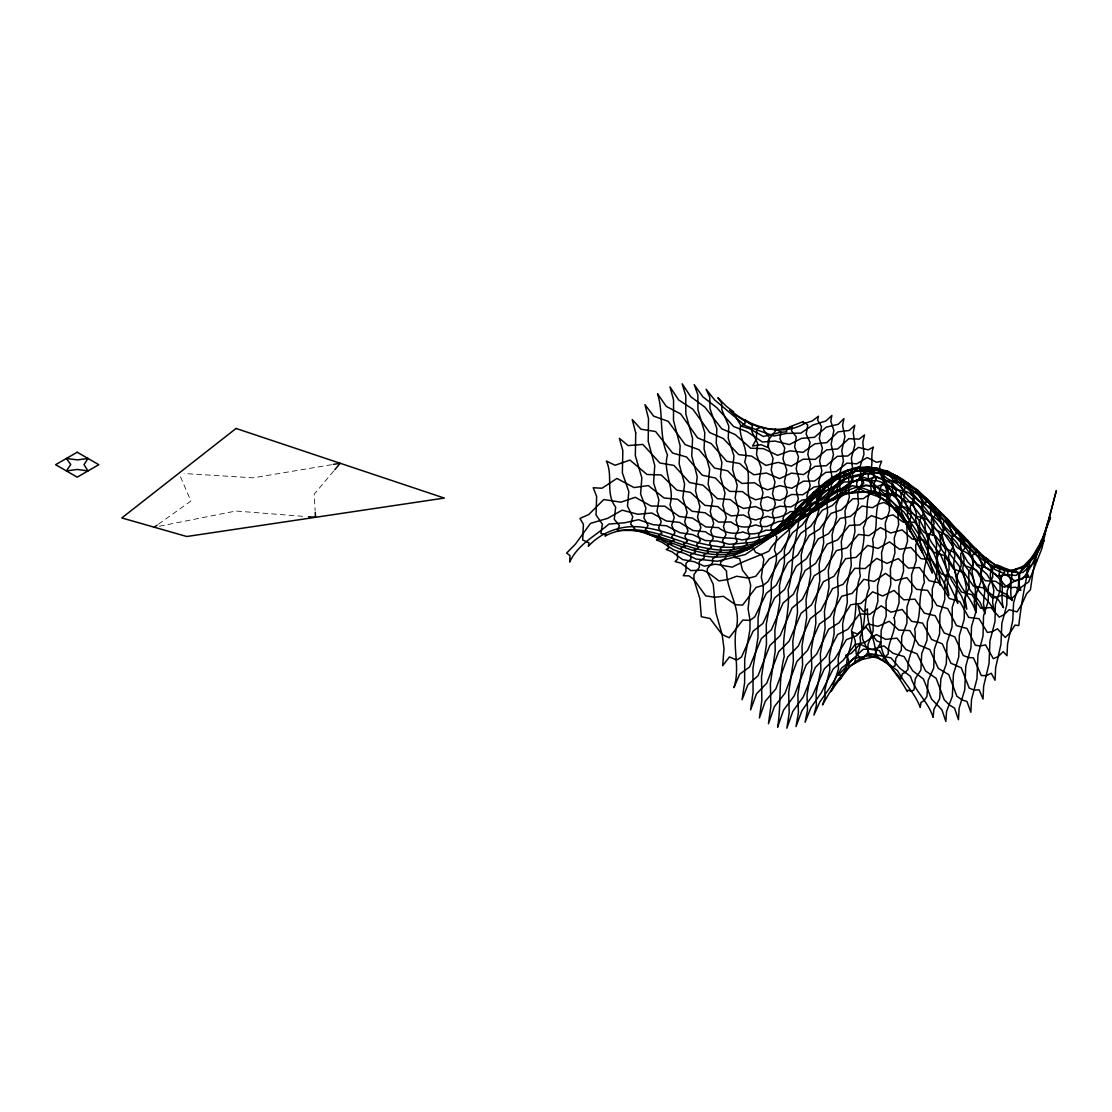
<?xml version="1.0" encoding="UTF-8"?>
<svg xmlns="http://www.w3.org/2000/svg" width="1112" height="1112" viewBox="0 0 1112 1112"><rect width="100%" height="100%" fill="white"/><g stroke="black" fill="none" stroke-linecap="round" stroke-linejoin="round"><path stroke-width="0.75" stroke-dasharray="5 3.75" d="M333.683 471.002L314.196 494.228L315.155 510.7M158.516 524.197L190.903 501.025L179.602 474.741M159.391 526.212L235.855 511.033L305.147 516.482M331.668 464.691L253.3 477.826L184.133 473.517"/><path stroke-width="1.5" d="M334.768 469.723L340.189 463.273L333.378 464.413M154.29 527.227L157.112 525.212M308.608 516.746L315.544 517.288L315.252 512.354M894.145 617.785C897.301 630.921 887.487 641.096 888.279 653.8L881.816 660.194L873.365 654.773L853.349 658.596L838.42 675.151L841.158 675.081L841.395 676.749L830.692 691.636L833.333 687.869L833.374 684.297L838.434 669.215L838.212 658.443L843.077 638.705L842.632 623.929L847.316 602.482L846.705 586.33L851.25 565.535L850.527 550.037L854.961 531.689L854.155 518.373L858.506 503.694L857.686 493.547L861.981 483.303L861.188 476.812L865.428 471.252L864.649 468.458L866.776 467.04C877.841 468.152 856.004 465.9 852.751 468.791C843.494 470.584 835.432 475.505 827.648 480.592C800.07 501.29 779.985 531.661 749.196 547.813C709.873 567.843 671.259 538.653 633.506 529.965L635.188 530.493L617.313 530.41L619.481 525.615L614.269 519.332L615.659 507.086C604.984 493.255 613.476 475.922 606.346 461.049L615.117 465.247L629.948 460.076L647.031 474.504L661.181 474.935L676.902 490.156L690.413 492.296L704.883 505.348L717.81 506.627L724.816 512.396L731.154 515.898L743.497 514.939L749.933 518.428L755.771 519.943L767.572 516.343C775.606 519.832 783.654 516.149 790.326 511.589C802.558 512.813 810.161 501.248 821.837 499.997C830.539 491.907 842.507 491.963 852.251 485.722C895.549 492.213 915.468 537.805 932.301 573.125C931.078 558.891 922.515 543.226 932.203 529.896L931.356 519.638L935.359 515.231L934.344 509.338L936.304 508.907L938.208 510.172C926.143 496.883 911.687 485.166 895.257 477.826C879.648 470.265 863.44 472.822 847.566 477.507C839.06 484.443 828.565 487.973 820.809 495.841C815.638 504.751 804.879 507.809 799.862 516.927C792.036 530.577 776.496 536.999 768.92 551.163C756.758 556.792 744.136 560.74 732.252 567.162L715.655 564.187L704.202 566.133L694.319 561.755L682.587 559.572L672.162 551.872L666.199 549.467L668.576 548.299L667.645 544.477L671.968 544.088L670.355 541.433L674.164 540.446L671.759 536.47L674.984 532.815L671.69 525.309L674.275 517.469L669.98 504.737C675.179 487.82 662.543 472.169 667.506 454.919C658.61 435.223 663.836 413.803 657.567 393.759L666.255 406.38L680.669 413.928L697.53 437.822L711.207 443.591L726.706 461.244L739.744 463.537L747.25 470.376L753.992 474.782L766.446 473.017L779.582 478.619L791.508 473.114L803.615 474.588L815.068 466.331L826.299 465.733L837.322 456.309L847.775 456.003L858.436 447.372L868.222 449.86L873.462 447.066C869.64 456.142 874.852 466.54 868.18 474.935L868.402 478.994L878.549 496.772C911.812 514.564 924.781 553.289 940.432 585.246C938.764 573.194 937.541 560.948 936.151 548.883C938.361 540.237 930.73 532.064 934.136 523.502L930.424 511.701L931.606 508.114L927.839 500.747L929.006 500.775L927.116 498.704L925.17 498.412L926.268 502.582L922.321 505.376L923.294 513.786L919.193 521.361L919.999 533.649L915.676 545.227L916.191 560.559L911.604 574.793L911.826 591.751L907.003 606.679L906.905 623.304L901.79 636.398L901.304 650.172L895.883 658.304L894.979 666.046L892.088 666.783L878.897 658.137L875.978 653.925C874.824 638.566 866.596 624.61 867.471 608.917L863.44 611.656L858.033 605.081L861.174 619.023L862.648 639.094L868.555 651.771L869.542 656.956C880.773 656.469 888.863 664.628 897.495 670.619C904.32 683.435 915.343 693.721 920.222 707.454L921.014 702.395L923.961 700.699L926.908 696.529L928.159 680.419L933.677 668.242L934.427 649.005L939.598 634.048L939.932 614.477L944.741 599.646L944.63 581.923L949.106 569.525L948.661 555.208L952.901 546.868L952.178 537.026L956.209 533.885L955.264 529.034L957.21 529.548C975.724 547.604 994.072 573.945 1022.734 572.555L1036.787 560.629L1034.702 559.253L1034.799 554.346L1023.387 566.286L1008.751 571.582C988.832 567.162 972.917 553.554 959.559 538.806C948.856 533.607 943.323 522.779 933.385 516.732C923.294 513.688 918.693 500.344 906.572 501.846L896.328 494.715L890.781 494.548L885.041 496.133L874.671 492.491L869.028 494.645L863.246 498.704L852.862 498.746L841.367 509.88L831.039 513.396L819.502 529.131L809.286 535.414L797.735 554.999L787.685 562.95L776.148 585.218L766.335 593.349L754.853 616.771L750.044 620.357L742.788 620.079L729.236 637.746L722.133 634.535L709.984 618.48L701.311 616.715L699.865 598.617L693.888 579.463L694.027 574.445L699.309 567.328L699.323 561.393L704.285 557.904L703.813 554.624L708.372 552.636L707.315 549.856L711.43 547.396L709.678 543.101L713.251 538.555L710.707 531.105L713.696 523.335L710.248 511.631L712.57 500.233L708.122 483.887L709.664 469.361L704.063 448.956L704.786 432.804L697.975 409.939L697.849 394.829L694.194 384.613L702.784 396.762L716.879 407.77L733.6 426.522L747.014 431.651L762.387 441.992L775.175 441.075L789.312 444.591L801.516 438.35L814.526 437.294L826.23 427.175L838.239 424.284L843.938 418.626L842.59 425.465L844.925 436.627L841.784 450.694L843.438 461.174L839.852 472.947L840.922 480.884L836.947 489.349L837.531 493.923L833.388 499.844C817.667 506.377 804.24 518.039 787.908 523.015C781.263 526.907 774.091 531.244 766.057 530.104C758.843 533.524 750.489 535.72 742.941 531.911C734.448 534.552 725.441 533.273 718.435 527.616L705.856 526.949L692.428 518.067L679.307 516.482L664.754 506.196L651.048 506.029L635.258 497.3L620.927 502.179L603.774 499.538L588.776 514.522L579.964 518.442L583.383 524.28L582.688 539.973L588.999 542.851L588.304 546.326C602.899 530.41 625.792 523.46 646.767 527.978C664.503 530.563 681.197 538.361 698.558 542.809C713.598 546.534 729.416 549.106 744.943 545.909C760.163 542.906 774.272 535.97 787.213 527.463C799.667 521.528 806.464 508.907 817.501 501.067C829.455 494.034 836.836 480.175 851.014 476.992C859.048 477.423 866.262 470.723 874.213 475.269C880.287 480.148 888.849 480.245 894.201 486.347C910.38 500.747 923.182 518.248 934.886 536.457C939.126 550.051 950.982 559.127 955.416 572.624C958.78 587.873 971.916 597.783 975.988 612.684L974.223 602.176L975.558 590.291L972.013 571.763L973.278 563.395L969.636 550.537L970.804 546.756L967.565 540.543L968.024 541.6L960.643 536.665L950.732 525.642L939.848 517.372L929.771 506.877L918.734 500.942L908.532 492.491L903.027 490.503L897.384 490.183L887.112 484.749L881.566 484.901L875.825 486.917L865.483 485.04L859.854 487.57L854.086 492.06L843.799 493.756L832.36 505.487L822.185 510.325L810.717 526.212L800.709 533.329L789.27 552.4L779.484 560.517L768.086 581.409L763.291 585.329L756.063 587.428L742.58 605.123L735.491 604.719L723.37 596.31L714.724 597.283L705.675 595.837L693.888 579.463L689.009 575.891L683.268 575.696L685.923 571.429L685.979 563.228L691.011 558.975L690.58 554.527L695.222 552.622L694.208 549.648L698.392 547.924L696.696 544.199L700.351 540.779L697.849 534.344L700.921 527.797L697.53 517.149L699.934 506.669L695.542 490.976L697.224 476.575L691.733 455.837L692.581 438.531L685.826 413.831L685.784 395.761L682.142 383.793L690.76 396.734L704.938 407.173L721.716 428.787L735.213 434.556L750.614 448.192L763.485 448.664L777.649 455.35L789.951 450.819L802.989 452.348L814.762 443.869L826.8 442.604L838.114 431.845L849.262 430.469L854.78 425.284L853.224 432.582L854.906 444.661L851.389 458.13L852.501 468.082L848.595 478.188L849.221 484.762L844.995 491.087L845.189 492.866L873.42 491.365L880.259 493.047L886.556 496.869L904.181 512.243L923.794 542.197L934.163 565.243L943.685 582.076L948.953 595.379L947.09 586.219L948.188 577.281L944.533 558.766L945.714 550.482L942.072 535.011L943.296 528.923L939.612 517.692L940.822 514.967L937.068 508.754L948.147 519.624L974.223 549.411L994.628 569.358L1004.206 573.639L1014.603 580.673L1019.37 579.783L1023.902 577.253L1029.059 577.114L1027.057 573.292L1027.488 566.077L1023.276 565.98L1018.814 576.169L1018.453 585.871L1013.602 602.857L1012.768 620.44L1007.555 643.987L1006.986 655.746L1003.191 651.646L998.312 656.497L993.35 658.707L985.51 644.877L980.492 645.961L975.363 645.252L966.981 628.461L956.528 625.639L947.66 608.598L936.902 605.498L927.575 590.361L916.51 589.346L906.808 577.67L895.535 580.547L885.527 573.389L874.06 581.451L863.816 579.324L852.181 593.335L841.742 596.24L829.969 616.521L819.433 623.985L807.548 650.339L796.943 661.432L784.989 693.235L774.383 706.606L768.448 723.745L770.852 706.44L770.38 683.546L775.231 650.923L774.856 630.337L779.734 602.37L779.498 585.398L784.433 562.88L784.391 550.315L789.423 533.552L789.437 529.368L787.393 526.893L789.756 518.178L787.755 518.095L781.444 523.279L772.256 535.358L746.638 549.94C717.184 565.452 683.574 553.123 657.011 537.582L660.903 537.847L658.54 535.331L661.835 533.357L658.582 527.936L661.237 521.834L656.997 511.381L658.929 499.9L653.592 482.9L654.746 465.539L648.199 441.297L648.505 418.557L644.974 404.657L653.675 416.138L668.242 421.365L685.187 444.633L699.003 449.721L714.543 468.082L727.679 470.835L735.199 478.438L741.968 483.442L754.52 482.761L761.442 487.348L767.683 489.85L779.693 485.638L791.855 488.251L803.378 481.204L814.637 481.01L825.757 472.405L836.238 471.53L846.969 463.092L856.796 463.829L867.221 457.56L876.492 462.258L881.635 461.16L879.606 466.595L879.856 472.1L886.208 488.599L890.087 503.319L896.647 512.257L898.885 514.022L897.356 508.462L899.636 507.781L899.872 505.543L895.688 495.924L896.23 491.226L892.13 482.997L892.866 479.467L888.822 474.046L889.697 472.906L887.71 471.21L876.812 468.43L889.225 473.184L899.691 478.911L920.583 497.272L925.935 504.737L936.012 514.884L946.798 531.564L956.876 542.851L967.593 561.88L977.615 572.458L988.234 591.987L998.131 599.438L1003.441 607.722C999.813 596.88 1005.262 585.26 999.021 574.89L999.91 569.608C988.193 557.251 1010.586 574.473 1015.909 569.455C1030.629 566.397 1037.413 552.789 1043.987 540.793L1041.777 542.295L1041.499 540.154C1035.147 555.847 1032.839 573.041 1030.435 589.749L1026.682 593.586L1021.886 604.136L1017.021 611.864L1009.251 609.654L1004.317 614.408L999.285 617.16L990.973 607.569L980.714 608.278L971.93 594.712L961.407 592.015L952.206 577.239L941.433 573.945L931.87 560.156L920.833 558.572L910.923 547.424L899.636 549.3L889.475 541.905L878.021 548.466L867.68 545.408L856.073 557.362L845.606 558.724L833.889 576.322L823.353 581.729L811.565 604.747L801.029 613.351L789.172 641.11L778.692 651.646L766.821 683.074L756.466 693.86L750.586 709.901L753.074 692.373L752.935 668.548L758.009 637.371L758.064 617.758L763.235 592.724L763.291 585.329L761.303 577.295L763.819 559.253L761.873 554.874L755.618 552.317L752.713 547.382L746.638 549.94C777.691 532.148 800.543 503.833 827.717 481.176L825.535 483.122C838.656 474.004 853.543 465.9 870.376 468.291C886.347 471.822 899.705 481.343 911.548 492.352C927.033 509.24 940.404 527.727 953.081 546.798C956.904 559.85 969.177 567.356 973.806 579.936C976.364 593.599 990.222 599.368 994.378 612.059L992.599 602.315L993.85 590.333L990.208 575.071L991.278 568.399L987.484 560.226L988.346 559.558L981.02 554.985L966.064 540.696L964.076 541.28L964.841 548.188L960.685 553.818L961.185 565.897L956.779 576.558L956.946 593.071L952.261 607.347L952.039 626.987L947.007 642.917L946.298 663.892L940.863 678.89L939.682 698.697L933.858 709.484L933.107 717.393C928.631 702.117 915.19 691.97 910.519 676.388L899.705 668.117L891.032 657.929L870.765 653.731C847.191 661.848 834.042 684.353 822.505 704.911L825.048 697.891L824.868 689.913L829.802 670.008L829.399 656.469L834.167 633.659L833.597 617.494L838.226 594.378L837.544 577.906L842.062 556.528L841.297 541.544L845.745 523.391L844.967 511.145L849.359 497.203L848.609 488.446L852.987 479.161L852.32 474.171L856.657 469.556L856.073 468.166L858.269 467.151L860.41 467.735L860.007 469.32L862.245 470.028L876.937 472.503L882.358 474.699L887.64 478.827L897.301 483.901L902.722 488.71L908.017 495.521L917.845 504.25L928.562 520.847L938.5 532.328L949.189 553.123L959.197 565.98L969.845 589.707L979.853 602.037L985.204 613.671L983.439 603.371L984.745 591.25L981.173 574L982.382 566.3L978.671 555.486L979.714 553.095L975.836 549.022L976.656 552.428L972.569 554.93L973.111 564.131L968.802 572.583L969.011 587.08L964.424 600.299L964.257 619.134L959.35 635.411L958.739 657.039L953.443 674.108L952.303 696.446L946.576 711.374L945.853 721.479L941.92 709.803L931.522 699.031L923.419 678.987L912.702 670.828L904.056 656.553L893.047 653.286L883.915 645.905L872.642 649.227L863.107 649.283L851.597 660.389L841.714 667.923L829.997 687.48L819.808 702.019L813.928 715.072L816.416 705.272L816.055 693.457L820.892 669.535L820.364 653.717L825.076 628.488L824.437 611.294L829.024 587.039L828.315 570.539L832.832 548.994L832.11 534.719L836.585 517.08L835.89 506.029L840.352 492.977L839.741 485.68L844.216 477.437L843.73 473.962L847.969 469.931L852.362 470.418L850.027 475.088L851.875 479.884L843.243 490.156L839.657 496.272L833.388 499.844L844.925 494.479L853.432 492.032L861.633 485.638L863.802 483.081L862.05 477.284L864.441 472.169L862.245 470.028C828.746 474.476 808.327 506.78 784.863 528.117C772.979 536.206 759.44 543.337 746.652 547.952C712.125 561.713 678.237 540.682 645.196 532.731L657.984 538.291L658.582 539.709L656.414 539.82L662.516 542.573L673.566 549.842L685.534 553.832L695.931 559.016L717.421 561.254L745.36 554.527L781.903 529.812L795.136 514.578L807.048 504.653L818.182 492.296L827.828 486.166L835.765 478.118L835.515 476.172L840.158 473.392L837.878 477.02L839.796 480.259C830.984 491.893 826.605 507.183 811.565 512.632C801.641 518.915 791.383 524.628 780.916 529.979C768.35 535.734 755.34 537.68 741.871 539.945C729.861 536.081 716.211 540.724 705.675 531.828L692.998 530.507L679.529 522.404L666.324 520.972L651.729 512.993L637.94 514.286L622.108 510.158L607.694 518.331L590.514 523.363L575.432 544.129L566.606 553.095L569.997 555.597L569.692 562.088C577.475 544.699 595.142 536.109 608.848 524.1L624.708 522.765L638.58 519.693L653.203 524.739L666.505 525.781L680.002 532.745L692.776 534.622L705.272 540.529L717.56 541.141L729.152 544.296L751.809 542.42L768.531 537.207L789.409 526.699L809.439 513.883L821.017 502.68L849.721 483.053L856.587 480.203L862.981 479.772L869.153 481.218L876.187 480.537L880.76 481.899L886.069 485.291L891.254 490.573L900.595 497.008L911.131 511.478L920.722 522.001L931.272 542.003L941.03 555.68L951.594 580.52L961.477 595.949L966.814 609.223L965.035 598.84L966.342 587.581L962.783 568.413L964.09 559.739L960.476 545.45L961.713 540.599L958.002 531.925L959.114 531.731L936.304 508.907L920.597 495.66L899.302 482.789L893.812 480.996L888.168 481.023L877.924 477.298L872.392 477.771L866.665 480.203C858.478 478.146 850.611 481.746 845.078 487.765L834.945 491.017L823.575 503.152L813.609 509.185L802.252 524.961L792.522 532.745L781.194 550.954L776.426 554.999L769.212 558.961L755.812 576.266L748.737 578.157L736.63 576.252L728.026 579.477L719.019 580.937L707.26 572.041L702.395 570.15L690.858 570.581L680.933 563.117L675.095 561.588L677.625 559.016L677.25 553.137L681.948 551.177L680.989 547.855L685.242 546.826L683.588 543.643L687.313 541.419L684.867 536.137L688.022 530.952L684.672 521.723L687.174 512.423L682.824 497.926L684.603 484.081L679.154 463.815L680.141 445.912L673.483 420.322L673.566 399.972L669.966 386.823L678.612 399.931L692.873 409.216L709.692 432.554L723.273 438.531L738.729 454.613L751.684 456.156L765.89 465.414L778.261 462.37L791.341 466.123L803.198 459.187L815.263 459.367L826.647 449.887L837.836 448.887L848.79 438.684L859.201 439.129L864.566 434.931L862.815 442.089L863.968 454.294L860.132 466.262L860.785 475.199L856.643 483.094L856.852 485.916C864.58 493.992 876.006 494.284 885.096 500.247L887.306 500.15L885.708 493.978L887.974 491.907L888.182 489.739L883.915 482.163L884.415 478.229L880.245 472.725L880.926 470.626L878.897 468.68L868.5 467.235L872.489 470.39L872.03 473.295L876.367 478.605L873.935 483.581L875.617 489.836L873.42 491.365L840.561 493.797L830.108 499.649L820.684 503.166L809.939 510.158L799.973 513.522L788.894 520.082L778.261 521.611L766.793 526.518L761.345 526.532L755.382 524.892C747.181 528.353 738.076 527.769 731.057 521.973L718.574 522.07L705.189 512.813L692.164 511.284L677.653 499.288L664.045 497.981L648.282 485.569L634.035 487.57L616.924 478.438L602.009 488.224L593.21 487.765L596.644 496.355L596.032 514.953L602.384 524.169L600.925 533.552L606.096 534.691L605.039 536.053C635.369 519.929 668.048 538.667 697.724 546.409C710.763 549.245 724.635 552.066 737.881 548.633C742.649 547.91 755.326 547.479 755.465 542.253L759.704 538.555L758.44 535.025L762.165 529.09L760.149 522.487L763.305 513.841L760.483 503.917L763.041 492.866L759.329 480.245L761.22 468.041L756.521 454.405L757.689 443.396L751.893 431.664L752.296 425.535L745.304 420.002L744.859 423.867L741.12 426.118L749.641 428.759L763.402 436.488L779.998 432.401L786.671 431.803L786.504 429.218L789.784 426.786L803.406 421.531L802.892 422.616L805.616 423.033L812.274 420.948L818.418 416.249L817.584 420.072L821.518 426.563L819.336 438.462L822.38 448.247L819.627 461.105L821.879 470.89L818.613 482.344L820.169 490.1L816.444 498.871L817.417 503.611L813.303 509.338L813.775 510.95L809.327 514.036L815.652 505.863L819.071 496.675L827.592 484.22L826.647 482.997C807.159 498.954 790.702 518.192 772.256 535.358C774.772 534.177 782 533.148 780.388 528.534L784.349 523.238L782.931 518.484L786.448 510.519L784.321 502.68L787.31 492.255L784.391 481.941L786.782 470.126L782.987 458.992L784.724 447.955L779.929 438.823L780.958 431.956L775.078 429.037L775.342 431.206L768.267 440.282L768.058 447.566L761.067 444.689L752.56 445.995L756.327 439.268L756.841 428.871C758.648 427.981 765.445 425.437 763.541 429.857L769.379 437.558L768.281 446.69L773.035 458.325L771.214 470.084L774.981 482.122L772.506 493.631L775.37 503.819L772.312 513.369L774.369 520.597L770.783 527.505L772.145 531.564L768.044 535.998C768.795 540.474 748.515 548.091 767.238 535.97L768.601 536.665L774.883 534.858L776.857 536.874L774.411 549.967L776.426 554.999L776.384 560.712L771.283 581.506L771.283 597.45L766.279 624.207L766.46 644.501L761.511 676.735L761.845 700.338L759.413 717.935L765.32 701.172L775.828 688.94L787.755 656.97L798.333 646.03L810.203 618.647L820.781 610.502L832.582 588.582L843.091 584.314L854.78 568.288L865.164 568.566L876.715 558.391L886.917 563.423L898.301 558.599L908.254 568.079L919.443 567.579L929.09 580.7L940.001 583.035L949.245 598.464L959.864 601.592L968.691 617.41L979.046 618.703L987.386 632.478L992.46 631.588L997.436 628.808L1005.248 637.468L1010.169 632.658L1014.992 625.097L1018.773 625.569C1021.289 603.468 1025.375 581.479 1030.351 559.962L1041.736 540.918L1050.548 517.469L1047.504 523.391L1041.986 548.272L1028.669 581.882L1020.941 587.428L1016.034 594.406L1011.044 599.298L1002.788 595.059L992.613 598.242L983.87 587.956L973.431 586.107L964.271 572.875L953.596 569.038L944.074 555.388L933.176 552.052L923.349 539.904L912.215 539.07L902.096 529.868L890.74 532.995L880.44 527.602L868.931 535.636L858.506 534.427L846.885 547.813L836.391 550.662L824.673 569.386L814.179 575.724L802.405 599.298L791.966 608.111L780.165 635.661L769.838 645.53L758.036 675.721L747.889 684.825L742.065 699.768L744.623 682.671L744.72 659.096L749.961 629.614L750.044 620.357L748.084 608.876L750.669 585.315L748.737 578.157L742.51 570.234L739.675 558.697L733.628 557.279L733.712 555.833L738.757 552.344L738.646 551.079L743.372 548.647L742.76 547.257L747.083 544.185L745.874 541.071L749.724 536.067L747.82 530.021L751.087 522.32L748.334 512.799L750.961 502.346C744.414 489.141 752.518 475.019 744.623 461.98C749.627 448.831 737.84 438.017 740.606 425.006L733.656 413.664L733.559 411.732L726.456 406.394L717.893 397.748L721.591 402.822L721.883 409.869L728.791 426.049L728.235 438.295L733.948 455.864L732.613 469.417L737.214 485.444L735.157 497.759L738.757 510.575L735.991 520.291L738.646 529.298L735.24 536.012L737.089 541.461L733.155 545.561L734.309 548.411L729.903 550.982L730.459 552.733L725.663 555.319L725.733 557.779L720.604 562.227L720.506 564.646L726.525 571.012C726.539 591.236 741.746 608.361 736.116 628.919C732.683 648.505 740.286 668.242 733.934 687.661L739.688 674.15L749.571 667.005L761.275 638.691L771.394 629.74L783.098 603.01L793.398 594.211L805.116 570.567L815.527 563.492L827.203 544.088L837.67 539.918L849.29 525.434L859.743 524.947L871.266 515.662L881.649 519.151L887.432 516.204L893.061 514.87L903.319 522.181L914.537 522.265L924.558 532.745L935.553 535.998L945.339 548.466L956.139 553.192L965.619 565.938L976.211 569.956L985.329 580.728L995.671 581.326L1004.372 587.289L1014.464 581.159L1022.692 578.879C1042.111 553.081 1048.088 521.042 1056.4 490.559C1047.963 520.388 1042.736 555.819 1016.034 575.432L1007.361 574.807L997.089 575.891L988.012 568.468L977.517 564.632L968.079 553.567L957.362 547.757L947.619 535.636L936.721 530.271L926.741 519.082L915.662 516.024L905.502 507.211L899.956 506.766L894.229 507.878L883.887 502.429L878.244 504.195L872.461 507.725L862.05 506.043L850.513 516.357L840.102 518.428L828.509 533.69L818.14 539L806.506 558.697L796.261 566.3L784.613 589.499L774.536 598.061L762.929 623.415L753.074 631.213L741.509 657.011L736.686 660.083L729.416 656.942L722.703 665.699L724.009 648.546L722.133 634.535L715.933 612.837L713.251 584.328L707.26 572.041L707.371 568.427L712.583 562.769L712.556 558.766L717.435 555.819L716.92 553.442L721.41 551.232L720.298 548.494L724.329 545.241L722.522 540.376L726.025 534.719L723.426 526.421L726.317 517.58L722.814 505.14L725.01 493.144L720.451 476.714L721.883 462.481L716.225 443.118L716.851 428.634L709.998 408.618L709.79 397.192L706.106 389.269L714.682 399.986L745.374 425.771L774.035 436.001L786.74 433.388L800.848 433.124L812.983 424.979L825.966 420.975L831.873 415.443L830.761 421.156L833.847 430.483L831.164 444.077L833.458 454.544L830.261 467.276L831.859 476.325L828.204 486.528L829.232 492.727L825.187 499.733L825.716 502.652L821.476 506.85C836.377 496.035 855.642 482.344 874.838 486.403C885.68 491.379 897.62 495.285 902.93 507.392C916.663 518.442 921.111 536.165 932.259 549.3C939.279 568.135 950.51 584.759 957.779 603.413L955.959 593.488L957.182 583.216L953.609 564.062L954.874 555.416L951.26 540.251L952.511 534.636L948.828 524.433L950.023 522.848L946.229 518.192L947.299 521.208L945.367 520.944L943.379 522.195L944.269 529.979L940.168 536.248L940.835 548.466L936.512 559.141L936.902 575.001L932.287 588.721L932.301 606.902L927.352 621.719L926.977 640.29L921.723 653.606L920.903 670.063L915.301 678.709L914.008 689.94L911.02 691.317L908.031 690.079L907.225 691.65C899.636 676.805 887.682 664.92 879.342 650.548L871.071 649.464L860.021 644.112L851.236 653.411L845.62 655.315L848.47 659.416L849.123 666.449L862.231 659.402L875.116 656.553L875.7 651.326L880.968 642.18L881.163 630.337L886.167 616.145L886.028 600.869L890.781 584.717L890.378 568.566L894.924 552.914L894.284 537.902L898.649 524.655L897.829 512.215L901.999 502.721L900.998 493.797L905.001 488.821L903.931 483.776L905.919 482.803L907.851 483.595L907.309 482.677C885.93 465.858 855.587 465.469 833.486 480.857L831.164 485.249L831.581 491.017L827.022 502.999L827.592 512.715L823.047 529.576L823.686 542.948L819.127 564.27L819.808 580.506L815.207 605.387L815.874 623.234L811.204 650.228L811.802 667.867L807.034 695.028L807.507 710.109L805.074 722.258L810.995 707.552L821.379 692.595L833.194 668.993L843.341 660.139L854.975 644.571L864.83 642.472L876.256 634.535L885.764 639.372L896.939 638.177L906.03 649.616L916.955 653.759L925.559 670.897L936.179 678.403L944.241 699.837L949.439 704.98L954.555 708.177L958.447 719.742L959.156 708.038L964.743 689.815L965.786 666.171L970.957 647.74L971.499 626.473L976.322 610.432L976.433 593.335L980.951 581.701L980.687 569.983L984.926 564.201L984.342 558.572L986.358 558.349L996.616 566.119L992.446 568.76L992.766 576.906L988.332 586.413L988.262 600.911L983.522 616.076L983.022 635.981L977.934 655.079L976.948 678.918L971.485 699.629L970.846 712.25L966.981 701.505L961.977 699.879L956.82 696.14L948.8 674.664L938.278 668.354L929.715 649.519L918.887 645.002L909.838 630.587L898.746 630.073L889.28 621.26L877.952 626.403L868.124 623.86L856.574 635.786L846.454 639.622L834.723 658.943L824.367 668.798L812.483 695.625L801.947 710.665L796.011 726.595L798.416 712.542L797.86 694.708L802.6 665.101L801.988 646.086L806.659 617.938L806.019 599.813L810.662 574.807L810.064 559.086L814.679 538.361L814.179 526.101L818.821 510.297L818.446 502.04L823.13 491.295L822.949 487.125C835.974 472.683 857.727 464.705 877.187 468.486L877.632 469.195L875.603 469.292L873.518 471.127L874.421 475.38L870.251 481.899L871.141 489.892C864.052 501.693 869.931 515.481 863.371 527.7C866.651 544.185 856.907 559.447 860.354 576.002C853.557 593.808 858.52 612.823 851.431 630.56C854.419 643.375 845.801 654.509 846.705 667.075C829.052 698.35 849.61 662.335 854.544 663.503C855.656 654.593 862.439 646.989 859.937 637.371C867.36 621.511 862.412 603.997 869.25 587.928C866.012 571.193 875.839 555.861 872.545 539.167C879.3 526.184 873.212 511.617 880.356 498.968L879.439 489.488L883.581 481.982L882.594 476.228L884.638 473.934L886.639 473.392L885.68 471.293L887.71 471.21L898.704 477.215L896.758 475.908L894.743 476.409L895.785 479.925L891.782 483.776L892.797 491.087L888.669 499.58L889.558 510.547L885.263 523.182L886.014 537.082L881.566 552.789L882.15 568.454L877.521 585.635L877.882 601.314L873.045 617.813L873.128 631.213L868.055 644.307L867.819 652.535L862.231 659.402L856.212 654.009L855.17 640.776L852.181 632.005L857.699 634.076L865.998 627.057L876.826 640.915L880.843 642.402C881.26 656.608 892.199 669.09 900.97 678.904L902.318 673.719L905.168 672.51L908.004 669.341C907.1 655.037 917.747 643.751 914.634 629.031C923.016 614.408 916.622 597.213 924.461 582.41C921.125 567.176 931.175 554.054 928.006 538.972C922.96 528.256 926.727 516.955 921.348 506.502L922.446 502.29L918.651 494.159L919.791 492.991L917.9 490.295L906.766 482.386L924.239 497.856L945.228 521.403L956.014 537.318L966.078 548.063L976.767 565.202L986.705 574.07L997.269 590.277L1007.027 594.586L1012.295 600.536C1008.32 591.667 1014.297 581.423 1007.514 573.361L1008.195 569.858L1004.094 568.899L1004.456 572.708L1000.091 579.547L1000.063 590.528L995.407 604.233L994.962 621.747L989.958 640.832L989.027 663.711L983.647 686.146L983.022 699.1L979.186 689.857L974.223 690.121L969.177 688.036L961.241 667.798L950.857 663.183L942.337 643.862L931.606 639.456L922.612 623.123L911.604 621.316L902.179 609.473L890.934 612.198L881.149 605.818L869.681 614.394L859.604 613.907L847.956 629.197L837.642 634.521L825.827 656.858L815.332 667.422L803.406 696.682L792.786 711.471L786.837 728.207L789.214 712.667L788.644 692.637L793.384 661.292L792.8 641.332L797.499 612.67L796.957 594.586L801.655 569.942L801.196 555.027L805.922 535.275L805.588 524.308L810.37 509.81L810.231 503.138L815.082 493.797L815.054 492.171L812.969 493.478L814.109 491.935L815.152 491.851L806.742 503.263L803.448 512.132L797.165 521.361L801.71 518.845L801.279 518.192L805.477 513.508L804.56 509.991L808.354 502.513L806.839 495.91L810.189 485.68L807.979 476.548L810.801 464.468L807.798 454.363L810.05 442.34L806.158 433.986L807.771 425.173L805.616 423.033C780.249 437.878 750.739 426.522 729.555 410.036C746.513 425.187 770.157 434.18 792.425 426.619L791.466 430.789L796.303 436.891L794.621 446.954L798.472 456.865L796.164 468.861L799.111 479.133L796.22 490.406L798.374 498.885L794.955 507.948L796.428 513.563L792.536 519.874L793.412 522.445C773.076 542.684 797.179 507.1 802.516 503.18L800.251 508.073L802.308 508.434C798.263 519.262 797.568 530.758 795.052 542.058C791.216 557.765 793.315 574.098 788.088 589.763C790.576 612.295 781.083 633.979 784.238 656.553C778.094 679.849 781.527 703.757 777.622 727.206L783.557 710.082L794.204 695.848L806.158 664.948L816.75 653.967L828.593 629.281L839.06 622.762L850.791 604.692L861.063 603.371L872.628 591.834L882.678 595.99L894.048 590.416L903.792 599.841L914.94 599.173L924.322 613.129L935.234 615.77L944.185 632.978L954.777 636.828L963.201 655.482L968.371 657.498L973.445 657.873L981.326 675.568L986.344 675.651L991.251 673.246L995.059 680.252L995.657 667.589L1000.967 644.223L1001.842 623.415L1006.763 605.039L1007.166 590.931L1011.767 579.31L1011.739 572.736L1016.034 569.108L1015.631 570.414L1019.662 575.432L1018.953 584.495L1020.872 590.375L1015.645 587.233L1010.975 587.622L1006.082 586.538L995.587 574.487L985.802 567.718L975.154 553.178L965.188 543.281L959.878 535.303L938.973 510.922L917.9 490.295L915.954 489.433L917.066 492.046L915.134 491.893L913.16 493.422L914.203 500.094L910.172 506.321L911.089 516.899L906.864 527.422L907.545 541.308L903.097 555.096L903.556 571.137L898.885 586.524L899.066 602.996L894.145 617.785M635.73 432.929L635.341 455.739L641.832 477.771L640.609 494.006L645.905 508.198L643.89 517.886L648.087 525.503L645.363 529.576L648.56 532.592L632.019 530.229L634.813 528.464L630.657 524.225L632.742 516.774L627.502 506.155L628.808 491.629L622.359 472.822L622.831 450.68L619.356 438.295L628.099 445.578L642.847 444.439L659.889 462.995L673.942 465.414L689.621 482.552L703.048 485.193L717.462 498.704L730.25 499.538L737.214 505.168L743.497 508.462L755.701 506.558L762.109 509.699L767.933 510.936L779.637 506.21L790.979 506.891L802.252 500.052L812.816 498.51L823.714 490.795L833.611 488.891L844.175 481.955L853.529 481.746L863.829 477.451L868.402 478.994L888.279 497.3L896.258 506.405L922.64 553.039C919.443 541.947 919.666 530.493 915.537 519.499L916.371 513.702L912.479 502.124L913.452 497.523L909.588 489.002L910.645 486.861L908.726 483.706L897.704 477.257L901.637 482.344L900.72 485.277L904.681 493.825L903.903 498.593L907.92 509.393L907.322 514.564L911.451 526.018L911.201 528.158L908.879 527.018L910.353 531.411L901.512 512.02L899.677 502.193L891.324 491.212L879.856 472.1L875.283 468.972L865.067 472.197L855.753 470.167L845.259 476.826L835.404 477.576L824.59 485.694L814.067 486.986L802.878 494.743L791.577 494.492L779.957 500.372L774.16 499.441L767.766 496.8L755.66 499.788L749.391 496.828L742.455 491.601L729.806 491.407L723.022 486.055L715.475 478.035L702.2 475.185L686.577 457.004L672.607 453.043L655.621 431.539L640.957 429.204L632.228 419.502L635.73 432.929M88.001 458.464L84.012 464.691L88.001 470.932L77.256 469.445L66.4 470.932L70.737 464.552L66.4 458.464L77.562 459.895L88.001 458.464M236.064 428.454L121.82 517.942L186.76 536.512L444.313 498.079L236.064 428.454M77.201 452.223L55.6 464.691L77.201 477.159L98.801 464.691L77.201 452.223"/></g></svg>
